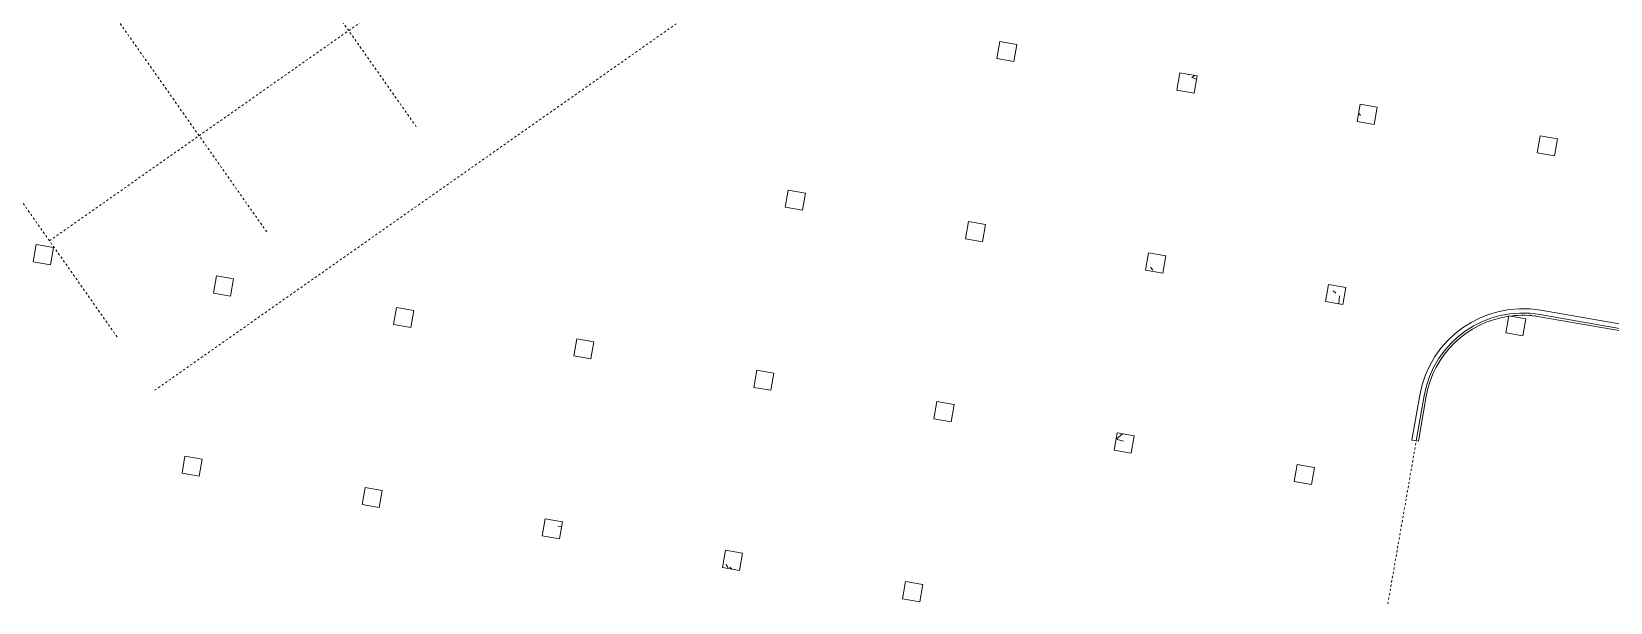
# Model space of a CAD drawing. Extents: x 274235 to 276654, y 142848 to 144425.
# Drawn here: x 276076.6 to 276149.1, y 143029.5 to 143055.8 of the extents above; entities that cross this region are included whole.
import ezdxf

# ---------------------------------------------------------------- set-up
doc = ezdxf.new("R2010")
doc.units = 0
doc.header["$LTSCALE"] = 1.5
doc.linetypes.add('ACM-G-CENTER', pattern=[50.8, 31.75, -6.35, 6.35, -6.35])
doc.linetypes.add('ACM-G-HIDDEN2', pattern=[4.7625, 3.175, -1.5875])
doc.layers.get('0').update_dxf_attribs({"linetype": 'CONTINUOUS', "lineweight": 0})
for name, color, linetype, lineweight in [('_ACM-A-DETL', 7, 'CONTINUOUS', 5), ('_ACM-A-GRID', 3, 'CONTINUOUS', 5), ('_ACM-A-WALL-FULL', 6, 'CONTINUOUS', 13), ('_ACM-S-STRU-CLOS', 5, 'CONTINUOUS', 5)]:
    doc.layers.add(name, color=color, linetype=linetype, lineweight=lineweight)

# ---------------------------------------------------------------- blocks, each defined once
blk = doc.blocks.new('M_Concrete-Rectangular-Column - 800 x 800mm-V167-B1_Working')
at = {"layer": '_ACM-S-STRU-CLOS'}
h = blk.add_hatch(dxfattribs=at)
h.set_pattern_fill('FP_105', color=256, style=0, pattern_type=2)
h.set_pattern_definition([(50, (-907804, -629604.6), (3643.682, -318.781), [381, -4191]), (355, (-907804, -629604.6), (-704.856, 3821.136), [304.8, -3352.8]), (100.451, (-907500.5, -629631), (2938.852, 3502.332), [323.8, -3561.801]), (46.184, (-907804, -628588.6), (5421.582, -840.855), [571.5, -6286.5]), (96.636, (-907352.3, -628658.6), (4748.051, 4948.551), [485.7, -5342.702]), (351.184, (-907804, -628588.6), (4748.1, 4948.506), [457.2, -5029.2]), (21, (-907296, -628842.6), (3032.288, -2045.3045), [381, -4191]), (326, (-907296, -628842.6), (1236.042, 3683.762), [304.8, -3352.8]), (71.451, (-907043.4, -629013), (4268.343, 1638.425), [323.8, -3561.801]), (37.5, (-907804.1, -629604.6), (61.772, 1691.1008), [167.64, -3144.52, 167.64, -6601.46]), (37.5, (-907804.1, -629604.6), (61.772, 1691.1008), [-3479.8, -3235.96, 167.64, -3197.86]), (7.5, (-907804.1, -629604.6), (1336.3933, 2003.6115), [167.64, -1772.92, 167.64, -4351.02]), (7.5, (-907804.1, -629604.6), (1336.3933, 2003.6115), [-2108.2, -3068.32, 167.64, -1115.06]), (327.5, (-908937, -629604.6), (2711.8178, -114.5786), [167.64, -1102.36, -9220.2]), (327.5, (-908937, -629604.6), (2711.8178, -114.5786), [-1270, 167.64, -3794.76, -5257.8]), (327.5, (-908937, -629604.6), (2711.8178, -114.5786), [-5232.4, 167.64, -5090.16]), (317.5, (-909445, -629604.6), (2962.5856, 508.5334), [167.64, -1483.36, 167.64, -6197.6]), (317.5, (-909445, -629604.6), (2962.5856, 508.5334), [-1818.64, -2463.8, 167.64, -3566.16])])
h.paths.add_polyline_path([(400, -400), (400, 400), (-400, 400), (-400, -400)])
at = {"layer": '_ACM-A-DETL', "color": 250}
for p, q in [((400, 400), (-400, 400)), ((-400, 400), (-400, -400)), ((400, -400), (400, 400)), ((-400, -400), (400, -400))]:
    blk.add_line(p, q, dxfattribs=at)
blk = doc.blocks.new('M_Concrete-Rectangular-Column - 800 x 800mm-V168-B1_Working')
at = {"layer": '_ACM-S-STRU-CLOS'}
h = blk.add_hatch(dxfattribs=at)
h.set_pattern_fill('FP_106', color=256, style=0, pattern_type=2)
h.set_pattern_definition([(50, (-899404, -629604.6), (3643.682, -318.781), [381, -4191]), (355, (-899404, -629604.6), (-704.856, 3821.136), [304.8, -3352.8]), (100.451, (-899100.5, -629631), (2938.852, 3502.332), [323.8, -3561.801]), (46.184, (-899404, -628588.6), (5421.582, -840.855), [571.5, -6286.5]), (96.636, (-898952.3, -628658.6), (4748.051, 4948.551), [485.7, -5342.702]), (351.184, (-899404, -628588.6), (4748.1, 4948.506), [457.2, -5029.2]), (21, (-898896, -628842.6), (3032.288, -2045.3045), [381, -4191]), (326, (-898896, -628842.6), (1236.042, 3683.762), [304.8, -3352.8]), (71.451, (-898643.4, -629013), (4268.343, 1638.425), [323.8, -3561.801]), (37.5, (-899404.1, -629604.6), (61.772, 1691.1008), [167.64, -3144.52, 167.64, -6601.46]), (37.5, (-899404.1, -629604.6), (61.772, 1691.1008), [-3479.8, -3235.96, 167.64, -3197.86]), (7.5, (-899404.1, -629604.6), (1336.3933, 2003.6115), [167.64, -1772.92, 167.64, -4351.02]), (7.5, (-899404.1, -629604.6), (1336.3933, 2003.6115), [-2108.2, -3068.32, 167.64, -1115.06]), (327.5, (-900537, -629604.6), (2711.8178, -114.5786), [167.64, -1102.36, -9220.2]), (327.5, (-900537, -629604.6), (2711.8178, -114.5786), [-1270, 167.64, -3794.76, -5257.8]), (327.5, (-900537, -629604.6), (2711.8178, -114.5786), [-5232.4, 167.64, -5090.16]), (317.5, (-901045, -629604.6), (2962.5856, 508.5334), [167.64, -1483.36, 167.64, -6197.6]), (317.5, (-901045, -629604.6), (2962.5856, 508.5334), [-1818.64, -2463.8, 167.64, -3566.16])])
h.paths.add_polyline_path([(400, -400), (400, 400), (-400, 400), (-400, -400)])
at = {"layer": '_ACM-A-DETL', "color": 250}
for p, q in [((400, 400), (-400, 400)), ((-400, 400), (-400, -400)), ((400, -400), (400, 400)), ((-400, -400), (400, -400))]:
    blk.add_line(p, q, dxfattribs=at)
blk = doc.blocks.new('M_Concrete-Rectangular-Column - 800 x 800mm-V169-B1_Working')
at = {"layer": '_ACM-S-STRU-CLOS'}
h = blk.add_hatch(dxfattribs=at)
h.set_pattern_fill('FP_107', color=256, style=0, pattern_type=2)
h.set_pattern_definition([(50, (-891004, -629604.6), (3643.682, -318.781), [381, -4191]), (355, (-891004, -629604.6), (-704.856, 3821.136), [304.8, -3352.8]), (100.451, (-890700.5, -629631), (2938.852, 3502.332), [323.8, -3561.801]), (46.184, (-891004, -628588.6), (5421.582, -840.855), [571.5, -6286.5]), (96.636, (-890552.3, -628658.6), (4748.051, 4948.551), [485.7, -5342.702]), (351.184, (-891004, -628588.6), (4748.1, 4948.506), [457.2, -5029.2]), (21, (-890496, -628842.6), (3032.288, -2045.3045), [381, -4191]), (326, (-890496, -628842.6), (1236.042, 3683.762), [304.8, -3352.8]), (71.451, (-890243.4, -629013), (4268.343, 1638.425), [323.8, -3561.801]), (37.5, (-891004.1, -629604.6), (61.772, 1691.1008), [167.64, -3144.52, 167.64, -6601.46]), (37.5, (-891004.1, -629604.6), (61.772, 1691.1008), [-3479.8, -3235.96, 167.64, -3197.86]), (7.5, (-891004.1, -629604.6), (1336.3933, 2003.6115), [167.64, -1772.92, 167.64, -4351.02]), (7.5, (-891004.1, -629604.6), (1336.3933, 2003.6115), [-2108.2, -3068.32, 167.64, -1115.06]), (327.5, (-892137, -629604.6), (2711.8178, -114.5786), [167.64, -1102.36, -9220.2]), (327.5, (-892137, -629604.6), (2711.8178, -114.5786), [-1270, 167.64, -3794.76, -5257.8]), (327.5, (-892137, -629604.6), (2711.8178, -114.5786), [-5232.4, 167.64, -5090.16]), (317.5, (-892645, -629604.6), (2962.5856, 508.5334), [167.64, -1483.36, 167.64, -6197.6]), (317.5, (-892645, -629604.6), (2962.5856, 508.5334), [-1818.64, -2463.8, 167.64, -3566.16])])
h.paths.add_polyline_path([(400, -400), (400, 400), (-400, 400), (-400, -400)])
at = {"layer": '_ACM-A-DETL', "color": 250}
for p, q in [((400, 400), (-400, 400)), ((-400, 400), (-400, -400)), ((400, -400), (400, 400)), ((-400, -400), (400, -400))]:
    blk.add_line(p, q, dxfattribs=at)
blk = doc.blocks.new('M_Concrete-Rectangular-Column - 800 x 800mm-V170-B1_Working')
at = {"layer": '_ACM-A-DETL', "color": 250}
for p, q in [((400, 400), (-400, 400)), ((-400, 400), (-400, -400)), ((400, -400), (400, 400)), ((-400, -400), (400, -400))]:
    blk.add_line(p, q, dxfattribs=at)
blk = doc.blocks.new('M_Concrete-Rectangular-Column - 800 x 800mm-V179-B1_Working')
at = {"layer": '_ACM-A-DETL', "color": 250}
for p, q in [((400, 400), (-400, 400)), ((-400, 400), (-400, -400)), ((400, -400), (400, 400)), ((-400, -400), (400, -400))]:
    blk.add_line(p, q, dxfattribs=at)
blk = doc.blocks.new('M_Concrete-Rectangular-Column - 800 x 800mm-V180-B1_Working')
at = {"layer": '_ACM-S-STRU-CLOS'}
h = blk.add_hatch(dxfattribs=at)
h.set_pattern_fill('FP_115', color=256, style=0, pattern_type=2)
h.set_pattern_definition([(50, (-899404, -621204.6), (3643.682, -318.781), [381, -4191]), (355, (-899404, -621204.6), (-704.856, 3821.136), [304.8, -3352.8]), (100.451, (-899100.5, -621231), (2938.852, 3502.332), [323.8, -3561.801]), (46.184, (-899404, -620188.6), (5421.582, -840.855), [571.5, -6286.5]), (96.636, (-898952.3, -620258.6), (4748.051, 4948.551), [485.7, -5342.702]), (351.184, (-899404, -620188.6), (4748.1, 4948.506), [457.2, -5029.2]), (21, (-898896, -620442.6), (3032.288, -2045.3045), [381, -4191]), (326, (-898896, -620442.6), (1236.042, 3683.762), [304.8, -3352.8]), (71.451, (-898643.4, -620613), (4268.343, 1638.425), [323.8, -3561.801]), (37.5, (-899404.1, -621204.6), (61.772, 1691.1008), [167.64, -3144.52, 167.64, -6601.46]), (37.5, (-899404.1, -621204.6), (61.772, 1691.1008), [-3479.8, -3235.96, 167.64, -3197.86]), (7.5, (-899404.1, -621204.6), (1336.3933, 2003.6115), [167.64, -1772.92, 167.64, -4351.02]), (7.5, (-899404.1, -621204.6), (1336.3933, 2003.6115), [-2108.2, -3068.32, 167.64, -1115.06]), (327.5, (-900537, -621204.6), (2711.8178, -114.5786), [167.64, -1102.36, -9220.2]), (327.5, (-900537, -621204.6), (2711.8178, -114.5786), [-1270, 167.64, -3794.76, -5257.8]), (327.5, (-900537, -621204.6), (2711.8178, -114.5786), [-5232.4, 167.64, -5090.16]), (317.5, (-901045, -621204.6), (2962.5856, 508.5334), [167.64, -1483.36, 167.64, -6197.6]), (317.5, (-901045, -621204.6), (2962.5856, 508.5334), [-1818.64, -2463.8, 167.64, -3566.16])])
h.paths.add_polyline_path([(400, -400), (400, 400), (-400, 400), (-400, -400)])
at = {"layer": '_ACM-A-DETL', "color": 250}
for p, q in [((400, 400), (-400, 400)), ((-400, 400), (-400, -400)), ((400, -400), (400, 400)), ((-400, -400), (400, -400))]:
    blk.add_line(p, q, dxfattribs=at)
blk = doc.blocks.new('M_Concrete-Rectangular-Column - 800 x 800mm-V181-B1_Working')
at = {"layer": '_ACM-S-STRU-CLOS'}
h = blk.add_hatch(dxfattribs=at)
h.set_pattern_fill('FP_116', color=256, style=0, pattern_type=2)
h.set_pattern_definition([(50, (-891004, -621204.6), (3643.682, -318.781), [381, -4191]), (355, (-891004, -621204.6), (-704.856, 3821.136), [304.8, -3352.8]), (100.451, (-890700.5, -621231), (2938.852, 3502.332), [323.8, -3561.801]), (46.184, (-891004, -620188.6), (5421.582, -840.855), [571.5, -6286.5]), (96.636, (-890552.3, -620258.6), (4748.051, 4948.551), [485.7, -5342.702]), (351.184, (-891004, -620188.6), (4748.1, 4948.506), [457.2, -5029.2]), (21, (-890496, -620442.6), (3032.288, -2045.3045), [381, -4191]), (326, (-890496, -620442.6), (1236.042, 3683.762), [304.8, -3352.8]), (71.451, (-890243.4, -620613), (4268.343, 1638.425), [323.8, -3561.801]), (37.5, (-891004.1, -621204.6), (61.772, 1691.1008), [167.64, -3144.52, 167.64, -6601.46]), (37.5, (-891004.1, -621204.6), (61.772, 1691.1008), [-3479.8, -3235.96, 167.64, -3197.86]), (7.5, (-891004.1, -621204.6), (1336.3933, 2003.6115), [167.64, -1772.92, 167.64, -4351.02]), (7.5, (-891004.1, -621204.6), (1336.3933, 2003.6115), [-2108.2, -3068.32, 167.64, -1115.06]), (327.5, (-892137, -621204.6), (2711.8178, -114.5786), [167.64, -1102.36, -9220.2]), (327.5, (-892137, -621204.6), (2711.8178, -114.5786), [-1270, 167.64, -3794.76, -5257.8]), (327.5, (-892137, -621204.6), (2711.8178, -114.5786), [-5232.4, 167.64, -5090.16]), (317.5, (-892645, -621204.6), (2962.5856, 508.5334), [167.64, -1483.36, 167.64, -6197.6]), (317.5, (-892645, -621204.6), (2962.5856, 508.5334), [-1818.64, -2463.8, 167.64, -3566.16])])
h.paths.add_polyline_path([(400, -400), (400, 400), (-400, 400), (-400, -400)])
at = {"layer": '_ACM-A-DETL', "color": 250}
for p, q in [((400, 400), (-400, 400)), ((-400, 400), (-400, -400)), ((400, -400), (400, 400)), ((-400, -400), (400, -400))]:
    blk.add_line(p, q, dxfattribs=at)
blk = doc.blocks.new('M_Concrete-Rectangular-Column - 800 x 800mm-V182-B1_Working')
at = {"layer": '_ACM-S-STRU-CLOS'}
h = blk.add_hatch(dxfattribs=at)
h.set_pattern_fill('FP_117', color=256, style=0, pattern_type=2)
h.set_pattern_definition([(50, (-882604, -621204.6), (3643.682, -318.781), [381, -4191]), (355, (-882604, -621204.6), (-704.856, 3821.136), [304.8, -3352.8]), (100.451, (-882300.5, -621231), (2938.852, 3502.332), [323.8, -3561.801]), (46.184, (-882604, -620188.6), (5421.582, -840.855), [571.5, -6286.5]), (96.636, (-882152.3, -620258.6), (4748.051, 4948.551), [485.7, -5342.702]), (351.184, (-882604, -620188.6), (4748.1, 4948.506), [457.2, -5029.2]), (21, (-882096, -620442.6), (3032.288, -2045.3045), [381, -4191]), (326, (-882096, -620442.6), (1236.042, 3683.762), [304.8, -3352.8]), (71.451, (-881843.4, -620613), (4268.343, 1638.425), [323.8, -3561.801]), (37.5, (-882604.1, -621204.6), (61.772, 1691.1008), [167.64, -3144.52, 167.64, -6601.46]), (37.5, (-882604.1, -621204.6), (61.772, 1691.1008), [-3479.8, -3235.96, 167.64, -3197.86]), (7.5, (-882604.1, -621204.6), (1336.3933, 2003.6115), [167.64, -1772.92, 167.64, -4351.02]), (7.5, (-882604.1, -621204.6), (1336.3933, 2003.6115), [-2108.2, -3068.32, 167.64, -1115.06]), (327.5, (-883737, -621204.6), (2711.8178, -114.5786), [167.64, -1102.36, -9220.2]), (327.5, (-883737, -621204.6), (2711.8178, -114.5786), [-1270, 167.64, -3794.76, -5257.8]), (327.5, (-883737, -621204.6), (2711.8178, -114.5786), [-5232.4, 167.64, -5090.16]), (317.5, (-884245, -621204.6), (2962.5856, 508.5334), [167.64, -1483.36, 167.64, -6197.6]), (317.5, (-884245, -621204.6), (2962.5856, 508.5334), [-1818.64, -2463.8, 167.64, -3566.16])])
h.paths.add_polyline_path([(400, -400), (400, 400), (-400, 400), (-400, -400)])
at = {"layer": '_ACM-A-DETL', "color": 250}
for p, q in [((400, 400), (-400, 400)), ((-400, 400), (-400, -400)), ((400, -400), (400, 400)), ((-400, -400), (400, -400))]:
    blk.add_line(p, q, dxfattribs=at)
blk = doc.blocks.new('M_Concrete-Rectangular-Column - 800 x 800mm-V185-B1_Working')
at = {"layer": '_ACM-A-DETL', "color": 250}
for p, q in [((400, 400), (-400, 400)), ((-400, 400), (-400, -400)), ((400, -400), (400, 400)), ((-400, -400), (400, -400))]:
    blk.add_line(p, q, dxfattribs=at)
blk = doc.blocks.new('M_Concrete-Rectangular-Column - 800 x 800mm-V186-B1_Working')
at = {"layer": '_ACM-S-STRU-CLOS'}
h = blk.add_hatch(dxfattribs=at)
h.set_pattern_fill('FP_120', color=256, style=0, pattern_type=2)
h.set_pattern_definition([(50, (-891004, -612804.6), (3643.682, -318.781), [381, -4191]), (355, (-891004, -612804.6), (-704.856, 3821.136), [304.8, -3352.8]), (100.451, (-890700.5, -612831), (2938.852, 3502.332), [323.8, -3561.801]), (46.184, (-891004, -611788.6), (5421.582, -840.855), [571.5, -6286.5]), (96.636, (-890552.3, -611858.6), (4748.051, 4948.551), [485.7, -5342.702]), (351.184, (-891004, -611788.6), (4748.1, 4948.506), [457.2, -5029.2]), (21, (-890496, -612042.6), (3032.288, -2045.3045), [381, -4191]), (326, (-890496, -612042.6), (1236.042, 3683.762), [304.8, -3352.8]), (71.451, (-890243.4, -612213), (4268.343, 1638.425), [323.8, -3561.801]), (37.5, (-891004.1, -612804.6), (61.772, 1691.1008), [167.64, -3144.52, 167.64, -6601.46]), (37.5, (-891004.1, -612804.6), (61.772, 1691.1008), [-3479.8, -3235.96, 167.64, -3197.86]), (7.5, (-891004.1, -612804.6), (1336.3933, 2003.6115), [167.64, -1772.92, 167.64, -4351.02]), (7.5, (-891004.1, -612804.6), (1336.3933, 2003.6115), [-2108.2, -3068.32, 167.64, -1115.06]), (327.5, (-892137, -612804.6), (2711.8178, -114.5786), [167.64, -1102.36, -9220.2]), (327.5, (-892137, -612804.6), (2711.8178, -114.5786), [-1270, 167.64, -3794.76, -5257.8]), (327.5, (-892137, -612804.6), (2711.8178, -114.5786), [-5232.4, 167.64, -5090.16]), (317.5, (-892645, -612804.6), (2962.5856, 508.5334), [167.64, -1483.36, 167.64, -6197.6]), (317.5, (-892645, -612804.6), (2962.5856, 508.5334), [-1818.64, -2463.8, 167.64, -3566.16])])
h.paths.add_polyline_path([(400, -400), (400, 400), (-400, 400), (-400, -400)])
at = {"layer": '_ACM-A-DETL', "color": 250}
for p, q in [((400, 400), (-400, 400)), ((-400, 400), (-400, -400)), ((400, -400), (400, 400)), ((-400, -400), (400, -400))]:
    blk.add_line(p, q, dxfattribs=at)
blk = doc.blocks.new('M_Concrete-Rectangular-Column - 800 x 800mm-V187-B1_Working')
at = {"layer": '_ACM-A-DETL', "color": 250}
for p, q in [((400, 400), (-400, 400)), ((-400, 400), (-400, -400)), ((400, -400), (400, 400)), ((-400, -400), (400, -400))]:
    blk.add_line(p, q, dxfattribs=at)
blk = doc.blocks.new('M_Concrete-Rectangular-Column - 800 x 800mm-V192-B1_Working')
at = {"layer": '_ACM-S-STRU-CLOS'}
h = blk.add_hatch(dxfattribs=at)
h.set_pattern_fill('FP_122', color=256, style=0, pattern_type=2)
h.set_pattern_definition([(50, (-882604, -604404.6), (3643.682, -318.781), [381, -4191]), (355, (-882604, -604404.6), (-704.856, 3821.136), [304.8, -3352.8]), (100.451, (-882300.5, -604431), (2938.852, 3502.332), [323.8, -3561.801]), (46.184, (-882604, -603388.6), (5421.582, -840.855), [571.5, -6286.5]), (96.636, (-882152.3, -603458.6), (4748.051, 4948.551), [485.7, -5342.702]), (351.184, (-882604, -603388.6), (4748.1, 4948.506), [457.2, -5029.2]), (21, (-882096, -603642.6), (3032.288, -2045.3045), [381, -4191]), (326, (-882096, -603642.6), (1236.042, 3683.762), [304.8, -3352.8]), (71.451, (-881843.4, -603813), (4268.343, 1638.425), [323.8, -3561.801]), (37.5, (-882604.1, -604404.6), (61.772, 1691.1008), [167.64, -3144.52, 167.64, -6601.46]), (37.5, (-882604.1, -604404.6), (61.772, 1691.1008), [-3479.8, -3235.96, 167.64, -3197.86]), (7.5, (-882604.1, -604404.6), (1336.3933, 2003.6115), [167.64, -1772.92, 167.64, -4351.02]), (7.5, (-882604.1, -604404.6), (1336.3933, 2003.6115), [-2108.2, -3068.32, 167.64, -1115.06]), (327.5, (-883737, -604404.6), (2711.8178, -114.5786), [167.64, -1102.36, -9220.2]), (327.5, (-883737, -604404.6), (2711.8178, -114.5786), [-1270, 167.64, -3794.76, -5257.8]), (327.5, (-883737, -604404.6), (2711.8178, -114.5786), [-5232.4, 167.64, -5090.16]), (317.5, (-884245, -604404.6), (2962.5856, 508.5334), [167.64, -1483.36, 167.64, -6197.6]), (317.5, (-884245, -604404.6), (2962.5856, 508.5334), [-1818.64, -2463.8, 167.64, -3566.16])])
h.paths.add_polyline_path([(400, -400), (400, 400), (-400, 400), (-400, -400)])
at = {"layer": '_ACM-A-DETL', "color": 250}
for p, q in [((400, 400), (-400, 400)), ((-400, 400), (-400, -400)), ((400, -400), (400, 400)), ((-400, -400), (400, -400))]:
    blk.add_line(p, q, dxfattribs=at)
blk = doc.blocks.new('M_Concrete-Rectangular-Column - 800 x 800mm-V353-B1_Working')
at = {"layer": '_ACM-A-DETL', "color": 250}
for p, q in [((400, 400), (-400, 400)), ((-400, 400), (-400, -400)), ((400, -400), (400, 400)), ((-400, -400), (400, -400))]:
    blk.add_line(p, q, dxfattribs=at)
blk = doc.blocks.new('M_Concrete-Rectangular-Column - 800 x 800mm-V354-B1_Working')
at = {"layer": '_ACM-A-DETL', "color": 250}
for p, q in [((400, 400), (-400, 400)), ((-400, 400), (-400, -400)), ((400, -400), (400, 400)), ((-400, -400), (400, -400))]:
    blk.add_line(p, q, dxfattribs=at)
blk = doc.blocks.new('M_Concrete-Rectangular-Column - 800 x 800mm-V355-B1_Working')
at = {"layer": '_ACM-S-STRU-CLOS'}
h = blk.add_hatch(dxfattribs=at)
h.set_pattern_fill('FP_229', color=256, style=0, pattern_type=2)
h.set_pattern_definition([(50, (-874204, -604404.6), (3643.682, -318.781), [381, -4191]), (355, (-874204, -604404.6), (-704.856, 3821.136), [304.8, -3352.8]), (100.451, (-873900.5, -604431), (2938.852, 3502.332), [323.8, -3561.801]), (46.184, (-874204, -603388.6), (5421.582, -840.855), [571.5, -6286.5]), (96.636, (-873752.3, -603458.6), (4748.051, 4948.551), [485.7, -5342.702]), (351.184, (-874204, -603388.6), (4748.1, 4948.506), [457.2, -5029.2]), (21, (-873696, -603642.6), (3032.288, -2045.3045), [381, -4191]), (326, (-873696, -603642.6), (1236.042, 3683.762), [304.8, -3352.8]), (71.451, (-873443.4, -603813), (4268.343, 1638.425), [323.8, -3561.801]), (37.5, (-874204.1, -604404.6), (61.772, 1691.1008), [167.64, -3144.52, 167.64, -6601.46]), (37.5, (-874204.1, -604404.6), (61.772, 1691.1008), [-3479.8, -3235.96, 167.64, -3197.86]), (7.5, (-874204.1, -604404.6), (1336.3933, 2003.6115), [167.64, -1772.92, 167.64, -4351.02]), (7.5, (-874204.1, -604404.6), (1336.3933, 2003.6115), [-2108.2, -3068.32, 167.64, -1115.06]), (327.5, (-875337, -604404.6), (2711.8178, -114.5786), [167.64, -1102.36, -9220.2]), (327.5, (-875337, -604404.6), (2711.8178, -114.5786), [-1270, 167.64, -3794.76, -5257.8]), (327.5, (-875337, -604404.6), (2711.8178, -114.5786), [-5232.4, 167.64, -5090.16]), (317.5, (-875845, -604404.6), (2962.5856, 508.5334), [167.64, -1483.36, 167.64, -6197.6]), (317.5, (-875845, -604404.6), (2962.5856, 508.5334), [-1818.64, -2463.8, 167.64, -3566.16])])
h.paths.add_polyline_path([(400, -400), (400, 400), (-400, 400), (-400, -400)])
at = {"layer": '_ACM-A-DETL', "color": 250}
for p, q in [((400, 400), (-400, 400)), ((-400, 400), (-400, -400)), ((400, -400), (400, 400)), ((-400, -400), (400, -400))]:
    blk.add_line(p, q, dxfattribs=at)
blk = doc.blocks.new('M_Concrete-Rectangular-Column - 800 x 800mm-V361-B1_Working')
at = {"layer": '_ACM-S-STRU-CLOS'}
h = blk.add_hatch(dxfattribs=at)
h.set_pattern_fill('FP_231', color=256, style=0, pattern_type=2)
h.set_pattern_definition([(50, (-865804, -612804.6), (3643.682, -318.781), [381, -4191]), (355, (-865804, -612804.6), (-704.856, 3821.136), [304.8, -3352.8]), (100.451, (-865500.5, -612831), (2938.852, 3502.332), [323.8, -3561.801]), (46.184, (-865804, -611788.6), (5421.582, -840.855), [571.5, -6286.5]), (96.636, (-865352.3, -611858.6), (4748.051, 4948.551), [485.7, -5342.702]), (351.184, (-865804, -611788.6), (4748.1, 4948.506), [457.2, -5029.2]), (21, (-865296, -612042.6), (3032.288, -2045.3045), [381, -4191]), (326, (-865296, -612042.6), (1236.042, 3683.762), [304.8, -3352.8]), (71.451, (-865043.4, -612213), (4268.343, 1638.425), [323.8, -3561.801]), (37.5, (-865804.1, -612804.6), (61.772, 1691.1008), [167.64, -3144.52, 167.64, -6601.46]), (37.5, (-865804.1, -612804.6), (61.772, 1691.1008), [-3479.8, -3235.96, 167.64, -3197.86]), (7.5, (-865804.1, -612804.6), (1336.3933, 2003.6115), [167.64, -1772.92, 167.64, -4351.02]), (7.5, (-865804.1, -612804.6), (1336.3933, 2003.6115), [-2108.2, -3068.32, 167.64, -1115.06]), (327.5, (-866937, -612804.6), (2711.8178, -114.5786), [167.64, -1102.36, -9220.2]), (327.5, (-866937, -612804.6), (2711.8178, -114.5786), [-1270, 167.64, -3794.76, -5257.8]), (327.5, (-866937, -612804.6), (2711.8178, -114.5786), [-5232.4, 167.64, -5090.16]), (317.5, (-867445, -612804.6), (2962.5856, 508.5334), [167.64, -1483.36, 167.64, -6197.6]), (317.5, (-867445, -612804.6), (2962.5856, 508.5334), [-1818.64, -2463.8, 167.64, -3566.16])])
h.paths.add_polyline_path([(400, -400), (400, 400), (-400, 400), (-400, -400)])
at = {"layer": '_ACM-A-DETL', "color": 250}
for p, q in [((400, 400), (-400, 400)), ((-400, 400), (-400, -400)), ((400, -400), (400, 400)), ((-400, -400), (400, -400))]:
    blk.add_line(p, q, dxfattribs=at)
blk = doc.blocks.new('M_Concrete-Rectangular-Column - 800 x 800mm-V362-B1_Working')
at = {"layer": '_ACM-S-STRU-CLOS'}
h = blk.add_hatch(dxfattribs=at)
h.set_pattern_fill('FP_232', color=256, style=0, pattern_type=2)
h.set_pattern_definition([(50, (-865804, -604404.6), (3643.682, -318.781), [381, -4191]), (355, (-865804, -604404.6), (-704.856, 3821.136), [304.8, -3352.8]), (100.451, (-865500.5, -604431), (2938.852, 3502.332), [323.8, -3561.801]), (46.184, (-865804, -603388.6), (5421.582, -840.855), [571.5, -6286.5]), (96.636, (-865352.3, -603458.6), (4748.05, 4948.551), [485.7, -5342.702]), (351.184, (-865804, -603388.6), (4748.1, 4948.506), [457.2, -5029.2]), (21, (-865296, -603642.6), (3032.288, -2045.3045), [381, -4191]), (326, (-865296, -603642.6), (1236.042, 3683.762), [304.8, -3352.8]), (71.451, (-865043.4, -603813), (4268.343, 1638.425), [323.8, -3561.801]), (37.5, (-865804.1, -604404.6), (61.772, 1691.1008), [167.64, -3144.52, 167.64, -6601.46]), (37.5, (-865804.1, -604404.6), (61.772, 1691.1008), [-3479.8, -3235.96, 167.64, -3197.86]), (7.5, (-865804.1, -604404.6), (1336.3933, 2003.6115), [167.64, -1772.92, 167.64, -4351.02]), (7.5, (-865804.1, -604404.6), (1336.3933, 2003.6115), [-2108.2, -3068.32, 167.64, -1115.06]), (327.5, (-866937, -604404.6), (2711.8178, -114.5786), [167.64, -1102.36, -9220.2]), (327.5, (-866937, -604404.6), (2711.8178, -114.5786), [-1270, 167.64, -3794.76, -5257.8]), (327.5, (-866937, -604404.6), (2711.8178, -114.5786), [-5232.4, 167.64, -5090.16]), (317.5, (-867445, -604404.6), (2962.5856, 508.5334), [167.64, -1483.36, 167.64, -6197.6]), (317.5, (-867445, -604404.6), (2962.5856, 508.5334), [-1818.64, -2463.8, 167.64, -3566.16])])
h.paths.add_polyline_path([(400, -400), (400, 400), (-400, 400), (-400, -400)])
at = {"layer": '_ACM-A-DETL', "color": 250}
for p, q in [((400, 400), (-400, 400)), ((-400, 400), (-400, -400)), ((400, -400), (400, 400)), ((-400, -400), (400, -400))]:
    blk.add_line(p, q, dxfattribs=at)
blk = doc.blocks.new('M_Concrete-Rectangular-Column - 800 x 800mm-V368-B1_Working')
at = {"layer": '_ACM-A-DETL', "color": 250}
for p, q in [((400, 400), (-400, 400)), ((-400, 400), (-400, -400)), ((400, -400), (400, 400)), ((-400, -400), (400, -400))]:
    blk.add_line(p, q, dxfattribs=at)
blk = doc.blocks.new('M_Concrete-Rectangular-Column - 800 x 800mm-V369-B1_Working')
at = {"layer": '_ACM-S-STRU-CLOS'}
h = blk.add_hatch(dxfattribs=at)
h.set_pattern_fill('FP_237', color=256, style=0, pattern_type=2)
h.set_pattern_definition([(50, (-857404, -604404.6), (3643.682, -318.781), [381, -4191]), (355, (-857404, -604404.6), (-704.856, 3821.136), [304.8, -3352.8]), (100.451, (-857100.5, -604431), (2938.852, 3502.332), [323.8, -3561.801]), (46.184, (-857404, -603388.6), (5421.582, -840.855), [571.5, -6286.5]), (96.636, (-856952.3, -603458.6), (4748.05, 4948.551), [485.7, -5342.702]), (351.184, (-857404, -603388.6), (4748.1, 4948.506), [457.2, -5029.2]), (21, (-856896, -603642.6), (3032.288, -2045.3045), [381, -4191]), (326, (-856896, -603642.6), (1236.042, 3683.762), [304.8, -3352.8]), (71.451, (-856643.4, -603813), (4268.343, 1638.425), [323.8, -3561.801]), (37.5, (-857404.1, -604404.6), (61.772, 1691.1008), [167.64, -3144.52, 167.64, -6601.46]), (37.5, (-857404.1, -604404.6), (61.772, 1691.1008), [-3479.8, -3235.96, 167.64, -3197.86]), (7.5, (-857404.1, -604404.6), (1336.3933, 2003.6115), [167.64, -1772.92, 167.64, -4351.02]), (7.5, (-857404.1, -604404.6), (1336.3933, 2003.6115), [-2108.2, -3068.32, 167.64, -1115.06]), (327.5, (-858537, -604404.6), (2711.8178, -114.5786), [167.64, -1102.36, -9220.2]), (327.5, (-858537, -604404.6), (2711.8178, -114.5786), [-1270, 167.64, -3794.76, -5257.8]), (327.5, (-858537, -604404.6), (2711.8178, -114.5786), [-5232.4, 167.64, -5090.16]), (317.5, (-859045, -604404.6), (2962.5856, 508.5334), [167.64, -1483.36, 167.64, -6197.6]), (317.5, (-859045, -604404.6), (2962.5856, 508.5334), [-1818.64, -2463.8, 167.64, -3566.16])])
h.paths.add_polyline_path([(400, -400), (400, 400), (-400, 400), (-400, -400)])
at = {"layer": '_ACM-A-DETL', "color": 250}
for p, q in [((400, 400), (-400, 400)), ((-400, 400), (-400, -400)), ((400, -400), (400, 400)), ((-400, -400), (400, -400))]:
    blk.add_line(p, q, dxfattribs=at)
blk = doc.blocks.new('M_Concrete-Rectangular-Column - 800 x 800mm-V375-B1_Working')
at = {"layer": '_ACM-A-DETL', "color": 250}
for p, q in [((400, 400), (-400, 400)), ((-400, 400), (-400, -400)), ((400, -400), (400, 400)), ((-400, -400), (400, -400))]:
    blk.add_line(p, q, dxfattribs=at)
blk = doc.blocks.new('M_Concrete-Rectangular-Column - 800 x 800mm-V376-B1_Working')
at = {"layer": '_ACM-A-DETL', "color": 250}
for p, q in [((400, 400), (-400, 400)), ((-400, 400), (-400, -400)), ((400, -400), (400, 400)), ((-400, -400), (400, -400))]:
    blk.add_line(p, q, dxfattribs=at)
blk = doc.blocks.new('M_Concrete-Rectangular-Column - 800 x 800mm-V381-B1_Working')
at = {"layer": '_ACM-A-DETL', "color": 250}
for p, q in [((400, 400), (-400, 400)), ((-400, 400), (-400, -400)), ((400, -400), (400, 400)), ((-400, -400), (400, -400))]:
    blk.add_line(p, q, dxfattribs=at)
blk = doc.blocks.new('BASEMENT20250512')
at = {"layer": '_ACM-A-DETL', "color": 250, "linetype": 'ACM-G-HIDDEN2'}
blk.add_line((904204.1238, 607604.5658), (904204.1238, 615204.5658), dxfattribs=at)
blk.add_arc((908704.1238, 617304.5646), 4500, 90.737931643, 95.122481999, dxfattribs=at)
at = {"layer": '_ACM-A-WALL-FULL', "lineweight": 9}
for p, q in [((965604.1236, 622104.5647), (908804.1238, 622104.5646)), ((908804.1238, 621804.5646), (965604.1236, 621804.5647)), ((904004.1238, 617304.5646), (904004.1238, 615204.5658)), ((904304.1238, 615204.5658), (904304.1238, 617304.5646)), ((904004.1238, 615204.5658), (904304.1238, 615204.5658))]:
    blk.add_line(p, q, dxfattribs=at)
at = {"layer": '_ACM-A-WALL-FULL'}
for p, q in [((908804.1238, 621904.5646), (965604.1236, 621904.5647)), ((904204.1238, 615204.5658), (904204.1238, 617304.5646))]:
    blk.add_line(p, q, dxfattribs=at)
at = {"layer": '_ACM-A-WALL-FULL', "lineweight": 9}
for radius, start, end in [(4800, 90.000000065, 180), (4500, 108.127299867, 180), (4500, 90.000000065, 107.092234552)]:
    blk.add_arc((908804.1238, 617304.5646), radius, start, end, dxfattribs=at)
at = {"layer": '_ACM-A-WALL-FULL'}
blk.add_arc((908804.1238, 617304.5646), 4600, 90.000000065, 180, dxfattribs=at)
at = {"layer": '_ACM-S-STRU-CLOS'}
for name, p in [('M_Concrete-Rectangular-Column - 800 x 800mm-V170-B1_Working', (882604.1239, 629604.5657)), ('M_Concrete-Rectangular-Column - 800 x 800mm-V169-B1_Working', (891004.1238, 629604.5657)), ('M_Concrete-Rectangular-Column - 800 x 800mm-V168-B1_Working', (899404.1238, 629604.5657)), ('M_Concrete-Rectangular-Column - 800 x 800mm-V167-B1_Working', (907804.1238, 629604.5657)), ('M_Concrete-Rectangular-Column - 800 x 800mm-V353-B1_Working', (874204.1239, 621204.5657)), ('M_Concrete-Rectangular-Column - 800 x 800mm-V182-B1_Working', (882604.1239, 621204.5657)), ('M_Concrete-Rectangular-Column - 800 x 800mm-V181-B1_Working', (891004.1238, 621204.5657)), ('M_Concrete-Rectangular-Column - 800 x 800mm-V180-B1_Working', (899404.1238, 621204.5657)), ('M_Concrete-Rectangular-Column - 800 x 800mm-V179-B1_Working', (907804.1238, 621204.5657)), ('M_Concrete-Rectangular-Column - 800 x 800mm-V381-B1_Working', (840604.124, 612804.5658)), ('M_Concrete-Rectangular-Column - 800 x 800mm-V375-B1_Working', (849004.124, 612804.5658)), ('M_Concrete-Rectangular-Column - 800 x 800mm-V368-B1_Working', (857404.124, 612804.5658)), ('M_Concrete-Rectangular-Column - 800 x 800mm-V361-B1_Working', (865804.1239, 612804.5658)), ('M_Concrete-Rectangular-Column - 800 x 800mm-V354-B1_Working', (874204.1239, 612804.5658)), ('M_Concrete-Rectangular-Column - 800 x 800mm-V187-B1_Working', (882604.1239, 612804.5658)), ('M_Concrete-Rectangular-Column - 800 x 800mm-V186-B1_Working', (891004.1238, 612804.5658)), ('M_Concrete-Rectangular-Column - 800 x 800mm-V185-B1_Working', (899404.1238, 612804.5658)), ('M_Concrete-Rectangular-Column - 800 x 800mm-V376-B1_Working', (849004.124, 604404.5658)), ('M_Concrete-Rectangular-Column - 800 x 800mm-V369-B1_Working', (857404.124, 604404.5658)), ('M_Concrete-Rectangular-Column - 800 x 800mm-V362-B1_Working', (865804.1239, 604404.5658)), ('M_Concrete-Rectangular-Column - 800 x 800mm-V355-B1_Working', (874204.1239, 604404.5658)), ('M_Concrete-Rectangular-Column - 800 x 800mm-V192-B1_Working', (882604.1239, 604404.5658))]:
    blk.add_blockref(name, p, dxfattribs=at)
blk = doc.blocks.new('5f0512')
at = {"layer": '_ACM-A-GRID', "linetype": 'ACM-G-CENTER'}
for p, q in [((-159431.5795, -116924.1771), (-105974.307, -63466.9046)), ((-153491.8825, -122863.8741), (-100034.61, -69406.6016)), ((-143733.8089, -108863.1598), (-164098.4842, -88498.4845)), ((-149673.5059, -114802.8568), (-170038.1812, -94438.1815)), ((-155613.2029, -120742.5537), (-175977.8782, -100377.8784))]:
    blk.add_line(p, q, dxfattribs=at)

msp = doc.modelspace()

# ---------------------------------------------------------------- block references
at = {"xscale": 0.0009999999999999994, "yscale": 0.001, "zscale": 0.001, "rotation": 350.1075696352769}
msp.add_blockref('BASEMENT20250512', (275143.722, 142586.221), dxfattribs=at)

# ---------------------------------------------------------------- next in the draw order: block references
msp.add_blockref('5f0512', (276254.538, 143133.932), dxfattribs=at)

doc.saveas('drawing.dxf')
